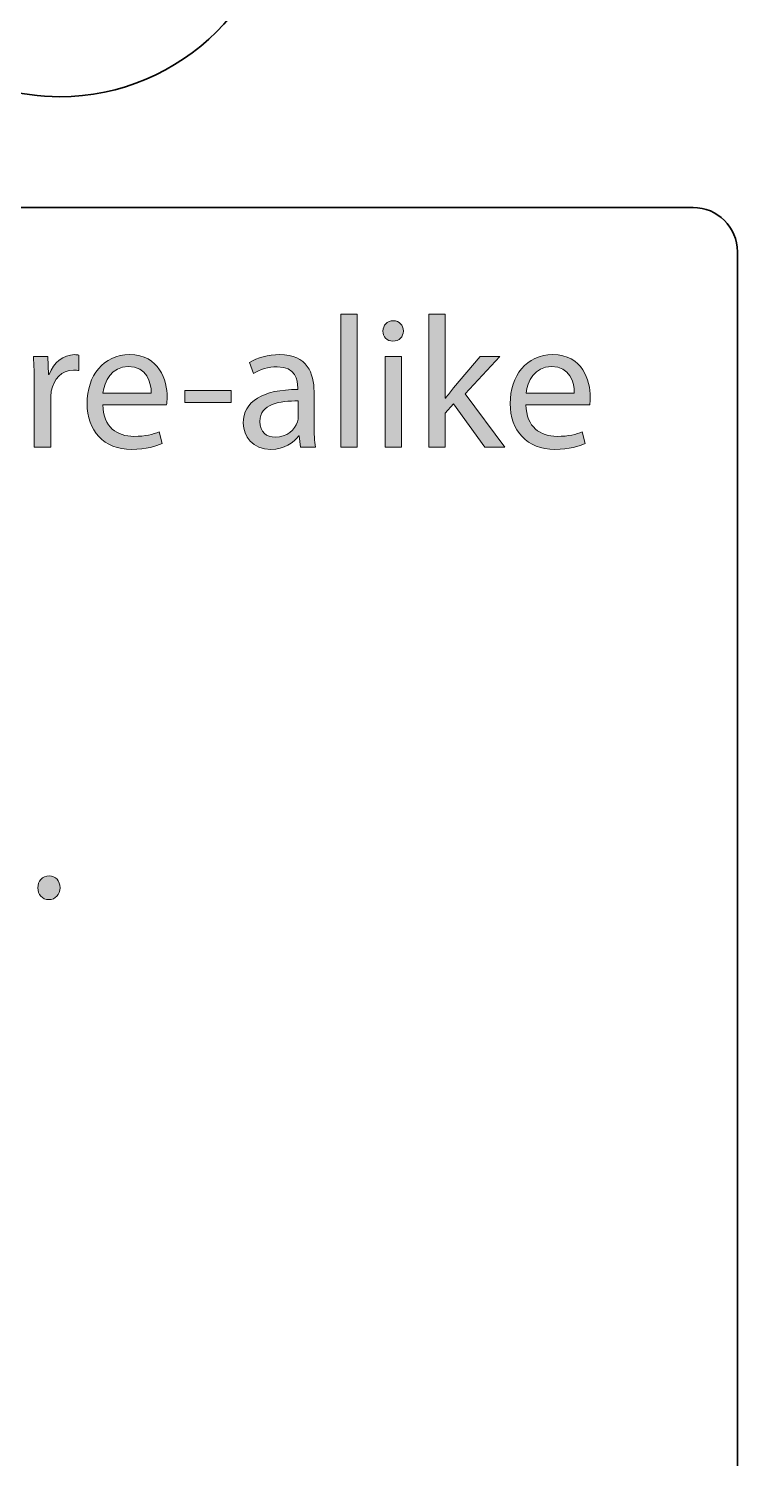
# Model space of a CAD drawing. Header units: inches. Extents: x 51 to 229, y 44 to 173.
# Drawn here: x 212.58 to 228.58, y 108.24 to 140.5 of the extents above; entities that cross this region are included whole.
import ezdxf

# ---------------------------------------------------------------- set-up
doc = ezdxf.new("R2010")
doc.units = ezdxf.units.IN
doc.header["$MEASUREMENT"] = 0
doc.layers.add('Artwork', color=7, linetype='Continuous')

# ---------------------------------------------------------------- blocks, each defined once
blk = doc.blocks.new('block 8')
at = {"layer": 'Artwork', "true_color": 0xed1c24}
h = blk.add_hatch(color=240, dxfattribs=at)
h.dxf.hatch_style = 2
h.paths.add_polyline_path([(219.626, 134.061), (219.998, 134.061), (219.998, 131.057), (219.626, 131.057)])
h = blk.add_hatch(color=240, dxfattribs=at)
h.dxf.hatch_style = 2
edge = h.paths.add_edge_path()
edge.add_spline(control_points=[(221.039, 133.68), (221.039, 133.553), (220.95, 133.452), (220.802, 133.452), (220.667, 133.452), (220.578, 133.553), (220.578, 133.68), (220.578, 133.807), (220.671, 133.913), (220.811, 133.913), (220.946, 133.913), (221.039, 133.811), (221.039, 133.68)], knot_values=[0, 0, 0, 0, 1, 1, 1, 2, 2, 2, 3, 3, 3, 4, 4, 4, 4], degree=3, periodic=1)
h.paths.add_polyline_path([(220.625, 131.057), (220.625, 133.105), (220.997, 133.105), (220.997, 131.057)])
h = blk.add_hatch(color=240, dxfattribs=at)
h.dxf.hatch_style = 2
edge = h.paths.add_edge_path()
edge.add_spline(control_points=[(221.983, 132.165), (221.983, 132.165), (221.992, 132.165), (221.992, 132.165), (222.043, 132.237), (222.11, 132.326), (222.169, 132.398), (222.169, 132.398), (222.774, 133.105), (222.774, 133.105), (222.774, 133.105), (223.219, 133.105), (223.219, 133.105), (223.219, 133.105), (222.432, 132.263), (222.432, 132.263), (222.432, 132.263), (223.333, 131.057), (223.333, 131.057), (223.333, 131.057), (222.876, 131.057), (222.876, 131.057), (222.876, 131.057), (222.174, 132.038), (222.174, 132.038), (222.174, 132.038), (221.983, 131.827), (221.983, 131.827), (221.983, 131.827), (221.983, 131.057), (221.983, 131.057), (221.983, 131.057), (221.615, 131.057), (221.615, 131.057), (221.615, 131.057), (221.615, 134.061), (221.615, 134.061), (221.615, 134.061), (221.983, 134.061), (221.983, 134.061), (221.983, 134.061), (221.983, 132.165), (221.983, 132.165)], knot_values=[0, 0, 0, 0, 1, 1, 1, 2, 2, 2, 3, 3, 3, 4, 4, 4, 5, 5, 5, 6, 6, 6, 7, 7, 7, 8, 8, 8, 9, 9, 9, 10, 10, 10, 11, 11, 11, 12, 12, 12, 13, 13, 13, 14, 14, 14, 14], degree=3, periodic=1)
h = blk.add_hatch(color=240, dxfattribs=at)
h.dxf.hatch_style = 2
edge = h.paths.add_edge_path()
edge.add_spline(control_points=[(212.704, 132.466), (212.704, 132.707), (212.7, 132.914), (212.687, 133.105), (212.687, 133.105), (213.013, 133.105), (213.013, 133.105), (213.013, 133.105), (213.03, 132.699), (213.03, 132.699), (213.03, 132.699), (213.043, 132.699), (213.043, 132.699), (213.136, 132.974), (213.364, 133.147), (213.614, 133.147), (213.652, 133.147), (213.681, 133.143), (213.715, 133.139), (213.715, 133.139), (213.715, 132.787), (213.715, 132.787), (213.677, 132.796), (213.639, 132.796), (213.588, 132.796), (213.326, 132.796), (213.14, 132.601), (213.089, 132.322), (213.081, 132.271), (213.076, 132.208), (213.076, 132.149), (213.076, 132.149), (213.076, 131.057), (213.076, 131.057), (213.076, 131.057), (212.704, 131.057), (212.704, 131.057), (212.704, 131.057), (212.704, 132.466), (212.704, 132.466)], knot_values=[0, 0, 0, 0, 1, 1, 1, 2, 2, 2, 3, 3, 3, 4, 4, 4, 5, 5, 5, 6, 6, 6, 7, 7, 7, 8, 8, 8, 9, 9, 9, 10, 10, 10, 11, 11, 11, 12, 12, 12, 13, 13, 13, 13], degree=3, periodic=1)
h = blk.add_hatch(color=240, dxfattribs=at)
h.dxf.hatch_style = 2
edge = h.paths.add_edge_path()
edge.add_spline(control_points=[(214.253, 132.013), (214.262, 131.51), (214.579, 131.302), (214.956, 131.302), (215.222, 131.302), (215.387, 131.349), (215.522, 131.408), (215.522, 131.408), (215.59, 131.142), (215.59, 131.142), (215.459, 131.082), (215.231, 131.01), (214.905, 131.01), (214.275, 131.01), (213.898, 131.429), (213.898, 132.047), (213.898, 132.665), (214.262, 133.147), (214.858, 133.147), (215.531, 133.147), (215.705, 132.563), (215.705, 132.187), (215.705, 132.11), (215.7, 132.056), (215.692, 132.013), (215.692, 132.013), (214.253, 132.013), (214.253, 132.013)], knot_values=[0, 0, 0, 0, 1, 1, 1, 2, 2, 2, 3, 3, 3, 4, 4, 4, 5, 5, 5, 6, 6, 6, 7, 7, 7, 8, 8, 8, 9, 9, 9, 9], degree=3, periodic=1)
edge = h.paths.add_edge_path()
edge.add_spline(control_points=[(215.345, 132.28), (215.349, 132.512), (215.247, 132.88), (214.829, 132.88), (214.448, 132.88), (214.287, 132.538), (214.257, 132.28), (214.257, 132.28), (215.345, 132.28), (215.345, 132.28)], knot_values=[0, 0, 0, 0, 1, 1, 1, 2, 2, 2, 3, 3, 3, 3], degree=3, periodic=1)
h = blk.add_hatch(color=240, dxfattribs=at)
h.dxf.hatch_style = 2
edge = h.paths.add_edge_path()
edge.add_spline(control_points=[(219.023, 131.548), (219.023, 131.37), (219.032, 131.197), (219.053, 131.057), (219.053, 131.057), (218.719, 131.057), (218.719, 131.057), (218.719, 131.057), (218.689, 131.315), (218.689, 131.315), (218.689, 131.315), (218.677, 131.315), (218.677, 131.315), (218.562, 131.154), (218.343, 131.01), (218.05, 131.01), (217.636, 131.01), (217.424, 131.302), (217.424, 131.599), (217.424, 132.094), (217.864, 132.364), (218.655, 132.36), (218.655, 132.36), (218.655, 132.402), (218.655, 132.402), (218.655, 132.567), (218.609, 132.876), (218.19, 132.872), (217.995, 132.872), (217.797, 132.817), (217.653, 132.72), (217.653, 132.72), (217.568, 132.969), (217.568, 132.969), (217.737, 133.075), (217.987, 133.147), (218.245, 133.147), (218.871, 133.147), (219.023, 132.72), (219.023, 132.314), (219.023, 132.314), (219.023, 131.548), (219.023, 131.548)], knot_values=[0, 0, 0, 0, 1, 1, 1, 2, 2, 2, 3, 3, 3, 4, 4, 4, 5, 5, 5, 6, 6, 6, 7, 7, 7, 8, 8, 8, 9, 9, 9, 10, 10, 10, 11, 11, 11, 12, 12, 12, 13, 13, 13, 14, 14, 14, 14], degree=3, periodic=1)
edge = h.paths.add_edge_path()
edge.add_spline(control_points=[(218.664, 132.102), (218.258, 132.11), (217.797, 132.038), (217.797, 131.641), (217.797, 131.395), (217.957, 131.285), (218.143, 131.285), (218.414, 131.285), (218.588, 131.455), (218.647, 131.628), (218.66, 131.671), (218.664, 131.713), (218.664, 131.747), (218.664, 131.747), (218.664, 132.102), (218.664, 132.102)], knot_values=[0, 0, 0, 0, 1, 1, 1, 2, 2, 2, 3, 3, 3, 4, 4, 4, 5, 5, 5, 5], degree=3, periodic=1)
h = blk.add_hatch(color=240, dxfattribs=at)
h.dxf.hatch_style = 2
edge = h.paths.add_edge_path()
edge.add_spline(control_points=[(223.808, 132.013), (223.816, 131.51), (224.134, 131.302), (224.51, 131.302), (224.777, 131.302), (224.942, 131.349), (225.077, 131.408), (225.077, 131.408), (225.145, 131.142), (225.145, 131.142), (225.014, 131.082), (224.785, 131.01), (224.459, 131.01), (223.829, 131.01), (223.452, 131.429), (223.452, 132.047), (223.452, 132.665), (223.816, 133.147), (224.413, 133.147), (225.086, 133.147), (225.259, 132.563), (225.259, 132.187), (225.259, 132.11), (225.255, 132.056), (225.247, 132.013), (225.247, 132.013), (223.808, 132.013), (223.808, 132.013)], knot_values=[0, 0, 0, 0, 1, 1, 1, 2, 2, 2, 3, 3, 3, 4, 4, 4, 5, 5, 5, 6, 6, 6, 7, 7, 7, 8, 8, 8, 9, 9, 9, 9], degree=3, periodic=1)
edge = h.paths.add_edge_path()
edge.add_spline(control_points=[(224.899, 132.28), (224.903, 132.512), (224.802, 132.88), (224.383, 132.88), (224.003, 132.88), (223.842, 132.538), (223.812, 132.28), (223.812, 132.28), (224.899, 132.28), (224.899, 132.28)], knot_values=[0, 0, 0, 0, 1, 1, 1, 2, 2, 2, 3, 3, 3, 3], degree=3, periodic=1)
h = blk.add_hatch(color=240, dxfattribs=at)
h.dxf.hatch_style = 2
h.paths.add_polyline_path([(217.149, 132.335), (217.149, 132.064), (216.103, 132.064), (216.103, 132.335)])
h = blk.add_hatch(color=240, dxfattribs=at)
h.dxf.hatch_style = 2
edge = h.paths.add_edge_path()
edge.add_spline(control_points=[(212.785, 121.117), (212.785, 121.269), (212.89, 121.384), (213.039, 121.384), (213.187, 121.384), (213.288, 121.274), (213.288, 121.117), (213.288, 120.965), (213.187, 120.851), (213.03, 120.851), (212.886, 120.851), (212.785, 120.965), (212.785, 121.117)], knot_values=[0, 0, 0, 0, 1, 1, 1, 2, 2, 2, 3, 3, 3, 4, 4, 4, 4], degree=3, periodic=1)
at = {"layer": 'Artwork', "lineweight": 0}
for points in [[(219.626, 134.061), (219.998, 134.061), (219.998, 131.057), (219.626, 131.057), (219.626, 134.061)], [(220.625, 131.057), (220.625, 133.105), (220.997, 133.105), (220.997, 131.057), (220.625, 131.057)], [(217.149, 132.335), (217.149, 132.064), (216.103, 132.064), (216.103, 132.335), (217.149, 132.335)]]:
    blk.add_lwpolyline(points, dxfattribs=at)
for points, knots in [([(221.039, 133.68), (221.039, 133.553), (220.95, 133.452), (220.802, 133.452), (220.667, 133.452), (220.578, 133.553), (220.578, 133.68), (220.578, 133.807), (220.671, 133.913), (220.811, 133.913), (220.946, 133.913), (221.039, 133.811), (221.039, 133.68)], [0, 0, 0, 0, 1, 1, 1, 2, 2, 2, 3, 3, 3, 4, 4, 4, 4]), ([(221.983, 132.165), (221.983, 132.165), (221.992, 132.165), (221.992, 132.165), (222.043, 132.237), (222.11, 132.326), (222.169, 132.398), (222.169, 132.398), (222.774, 133.105), (222.774, 133.105), (222.774, 133.105), (223.219, 133.105), (223.219, 133.105), (223.219, 133.105), (222.432, 132.263), (222.432, 132.263), (222.432, 132.263), (223.333, 131.057), (223.333, 131.057), (223.333, 131.057), (222.876, 131.057), (222.876, 131.057), (222.876, 131.057), (222.174, 132.038), (222.174, 132.038), (222.174, 132.038), (221.983, 131.827), (221.983, 131.827), (221.983, 131.827), (221.983, 131.057), (221.983, 131.057), (221.983, 131.057), (221.615, 131.057), (221.615, 131.057), (221.615, 131.057), (221.615, 134.061), (221.615, 134.061), (221.615, 134.061), (221.983, 134.061), (221.983, 134.061), (221.983, 134.061), (221.983, 132.165), (221.983, 132.165)], [0, 0, 0, 0, 1, 1, 1, 2, 2, 2, 3, 3, 3, 4, 4, 4, 5, 5, 5, 6, 6, 6, 7, 7, 7, 8, 8, 8, 9, 9, 9, 10, 10, 10, 11, 11, 11, 12, 12, 12, 13, 13, 13, 14, 14, 14, 14]), ([(212.704, 132.466), (212.704, 132.707), (212.7, 132.914), (212.687, 133.105), (212.687, 133.105), (213.013, 133.105), (213.013, 133.105), (213.013, 133.105), (213.03, 132.699), (213.03, 132.699), (213.03, 132.699), (213.043, 132.699), (213.043, 132.699), (213.136, 132.974), (213.364, 133.147), (213.614, 133.147), (213.652, 133.147), (213.681, 133.143), (213.715, 133.139), (213.715, 133.139), (213.715, 132.787), (213.715, 132.787), (213.677, 132.796), (213.639, 132.796), (213.588, 132.796), (213.326, 132.796), (213.14, 132.601), (213.089, 132.322), (213.081, 132.271), (213.076, 132.208), (213.076, 132.149), (213.076, 132.149), (213.076, 131.057), (213.076, 131.057), (213.076, 131.057), (212.704, 131.057), (212.704, 131.057), (212.704, 131.057), (212.704, 132.466), (212.704, 132.466)], [0, 0, 0, 0, 1, 1, 1, 2, 2, 2, 3, 3, 3, 4, 4, 4, 5, 5, 5, 6, 6, 6, 7, 7, 7, 8, 8, 8, 9, 9, 9, 10, 10, 10, 11, 11, 11, 12, 12, 12, 13, 13, 13, 13]), ([(214.253, 132.013), (214.262, 131.51), (214.579, 131.302), (214.956, 131.302), (215.222, 131.302), (215.387, 131.349), (215.522, 131.408), (215.522, 131.408), (215.59, 131.142), (215.59, 131.142), (215.459, 131.082), (215.231, 131.01), (214.905, 131.01), (214.275, 131.01), (213.898, 131.429), (213.898, 132.047), (213.898, 132.665), (214.262, 133.147), (214.858, 133.147), (215.531, 133.147), (215.705, 132.563), (215.705, 132.187), (215.705, 132.11), (215.7, 132.056), (215.692, 132.013), (215.692, 132.013), (214.253, 132.013), (214.253, 132.013)], [0, 0, 0, 0, 1, 1, 1, 2, 2, 2, 3, 3, 3, 4, 4, 4, 5, 5, 5, 6, 6, 6, 7, 7, 7, 8, 8, 8, 9, 9, 9, 9]), ([(219.023, 131.548), (219.023, 131.37), (219.032, 131.197), (219.053, 131.057), (219.053, 131.057), (218.719, 131.057), (218.719, 131.057), (218.719, 131.057), (218.689, 131.315), (218.689, 131.315), (218.689, 131.315), (218.677, 131.315), (218.677, 131.315), (218.562, 131.154), (218.343, 131.01), (218.05, 131.01), (217.636, 131.01), (217.424, 131.302), (217.424, 131.599), (217.424, 132.094), (217.864, 132.364), (218.655, 132.36), (218.655, 132.36), (218.655, 132.402), (218.655, 132.402), (218.655, 132.567), (218.609, 132.876), (218.19, 132.872), (217.995, 132.872), (217.797, 132.817), (217.653, 132.72), (217.653, 132.72), (217.568, 132.969), (217.568, 132.969), (217.737, 133.075), (217.987, 133.147), (218.245, 133.147), (218.871, 133.147), (219.023, 132.72), (219.023, 132.314), (219.023, 132.314), (219.023, 131.548), (219.023, 131.548)], [0, 0, 0, 0, 1, 1, 1, 2, 2, 2, 3, 3, 3, 4, 4, 4, 5, 5, 5, 6, 6, 6, 7, 7, 7, 8, 8, 8, 9, 9, 9, 10, 10, 10, 11, 11, 11, 12, 12, 12, 13, 13, 13, 14, 14, 14, 14]), ([(223.808, 132.013), (223.816, 131.51), (224.134, 131.302), (224.51, 131.302), (224.777, 131.302), (224.942, 131.349), (225.077, 131.408), (225.077, 131.408), (225.145, 131.142), (225.145, 131.142), (225.014, 131.082), (224.785, 131.01), (224.459, 131.01), (223.829, 131.01), (223.452, 131.429), (223.452, 132.047), (223.452, 132.665), (223.816, 133.147), (224.413, 133.147), (225.086, 133.147), (225.259, 132.563), (225.259, 132.187), (225.259, 132.11), (225.255, 132.056), (225.247, 132.013), (225.247, 132.013), (223.808, 132.013), (223.808, 132.013)], [0, 0, 0, 0, 1, 1, 1, 2, 2, 2, 3, 3, 3, 4, 4, 4, 5, 5, 5, 6, 6, 6, 7, 7, 7, 8, 8, 8, 9, 9, 9, 9]), ([(215.345, 132.28), (215.349, 132.512), (215.247, 132.88), (214.829, 132.88), (214.448, 132.88), (214.287, 132.538), (214.257, 132.28), (214.257, 132.28), (215.345, 132.28), (215.345, 132.28)], [0, 0, 0, 0, 1, 1, 1, 2, 2, 2, 3, 3, 3, 3]), ([(224.899, 132.28), (224.903, 132.512), (224.802, 132.88), (224.383, 132.88), (224.003, 132.88), (223.842, 132.538), (223.812, 132.28), (223.812, 132.28), (224.899, 132.28), (224.899, 132.28)], [0, 0, 0, 0, 1, 1, 1, 2, 2, 2, 3, 3, 3, 3]), ([(218.664, 132.102), (218.258, 132.11), (217.797, 132.038), (217.797, 131.641), (217.797, 131.395), (217.957, 131.285), (218.143, 131.285), (218.414, 131.285), (218.588, 131.455), (218.647, 131.628), (218.66, 131.671), (218.664, 131.713), (218.664, 131.747), (218.664, 131.747), (218.664, 132.102), (218.664, 132.102)], [0, 0, 0, 0, 1, 1, 1, 2, 2, 2, 3, 3, 3, 4, 4, 4, 5, 5, 5, 5]), ([(212.785, 121.117), (212.785, 121.269), (212.89, 121.384), (213.039, 121.384), (213.187, 121.384), (213.288, 121.274), (213.288, 121.117), (213.288, 120.965), (213.187, 120.851), (213.03, 120.851), (212.886, 120.851), (212.785, 120.965), (212.785, 121.117)], [0, 0, 0, 0, 1, 1, 1, 2, 2, 2, 3, 3, 3, 4, 4, 4, 4])]:
    blk.add_open_spline(points, degree=3, knots=knots, dxfattribs=at)

msp = doc.modelspace()

# ---------------------------------------------------------------- linework, layer by layer
at = {"layer": 'Artwork', "color": 179, "lineweight": 35, "true_color": 0x231f20}
for points, knots in [([(150.882, 169.767), (150.882, 171.424), (152.225, 172.767), (153.882, 172.767), (153.882, 172.767), (215.282, 172.767), (215.282, 172.767), (216.939, 172.767), (218.282, 171.424), (218.282, 169.767), (218.282, 169.767), (218.282, 143.967), (218.282, 143.967), (218.282, 141.206), (216.044, 138.968), (213.282, 138.968), (211.432, 138.968), (209.821, 139.974), (208.956, 141.467), (208.956, 141.467), (160.208, 141.467), (160.208, 141.467), (159.343, 139.974), (157.732, 138.968), (155.882, 138.968), (153.12, 138.968), (150.882, 141.206), (150.882, 143.967), (150.882, 143.967), (150.882, 169.767), (150.882, 169.767)], [0, 0, 0, 0, 1, 1, 1, 2, 2, 2, 3, 3, 3, 4, 4, 4, 5, 5, 5, 6, 6, 6, 7, 7, 7, 8, 8, 8, 9, 9, 9, 10, 10, 10, 10]), ([(228.582, 80.968), (228.582, 80.415), (228.134, 79.968), (227.582, 79.968), (227.582, 79.968), (208.332, 79.968), (208.332, 79.968), (208.332, 79.968), (208.332, 77.968), (208.332, 77.968), (208.332, 77.415), (207.884, 76.968), (207.332, 76.968), (207.332, 76.968), (197.332, 76.968), (197.332, 76.968), (196.78, 76.968), (196.332, 77.415), (196.332, 77.968), (196.332, 77.968), (196.332, 79.968), (196.332, 79.968), (196.332, 79.968), (172.832, 79.968), (172.832, 79.968), (172.832, 79.968), (172.832, 77.968), (172.832, 77.968), (172.832, 77.415), (172.384, 76.968), (171.832, 76.968), (171.832, 76.968), (161.832, 76.968), (161.832, 76.968), (161.28, 76.968), (160.832, 77.415), (160.832, 77.968), (160.832, 77.968), (160.832, 79.968), (160.832, 79.968), (160.832, 79.968), (141.582, 79.968), (141.582, 79.968), (141.03, 79.968), (140.582, 80.415), (140.582, 80.968), (140.582, 80.968), (140.582, 135.468), (140.582, 135.468), (140.582, 136.02), (141.03, 136.467), (141.582, 136.467), (141.582, 136.467), (160.832, 136.467), (160.832, 136.467), (160.832, 136.467), (160.832, 138.468), (160.832, 138.468), (160.832, 139.02), (161.28, 139.467), (161.832, 139.467), (161.832, 139.467), (171.832, 139.467), (171.832, 139.467), (172.384, 139.467), (172.832, 139.02), (172.832, 138.468), (172.832, 138.468), (172.832, 136.467), (172.832, 136.467), (172.832, 136.467), (196.332, 136.467), (196.332, 136.467), (196.332, 136.467), (196.332, 138.468), (196.332, 138.468), (196.332, 139.02), (196.78, 139.467), (197.332, 139.467), (197.332, 139.467), (207.332, 139.467), (207.332, 139.467), (207.884, 139.467), (208.332, 139.02), (208.332, 138.468), (208.332, 138.468), (208.332, 136.467), (208.332, 136.467), (208.332, 136.467), (227.582, 136.467), (227.582, 136.467), (228.134, 136.467), (228.582, 136.02), (228.582, 135.468), (228.582, 135.468), (228.582, 80.968), (228.582, 80.968)], [0, 0, 0, 0, 1, 1, 1, 2, 2, 2, 3, 3, 3, 4, 4, 4, 5, 5, 5, 6, 6, 6, 7, 7, 7, 8, 8, 8, 9, 9, 9, 10, 10, 10, 11, 11, 11, 12, 12, 12, 13, 13, 13, 14, 14, 14, 15, 15, 15, 16, 16, 16, 17, 17, 17, 18, 18, 18, 19, 19, 19, 20, 20, 20, 21, 21, 21, 22, 22, 22, 23, 23, 23, 24, 24, 24, 25, 25, 25, 26, 26, 26, 27, 27, 27, 28, 28, 28, 29, 29, 29, 30, 30, 30, 31, 31, 31, 32, 32, 32, 32])]:
    msp.add_open_spline(points, degree=3, knots=knots, dxfattribs=at)

# ---------------------------------------------------------------- block references
at = {"layer": 'Artwork'}
msp.add_blockref('block 8', (0, 0), dxfattribs=at)

doc.saveas('drawing.dxf')
